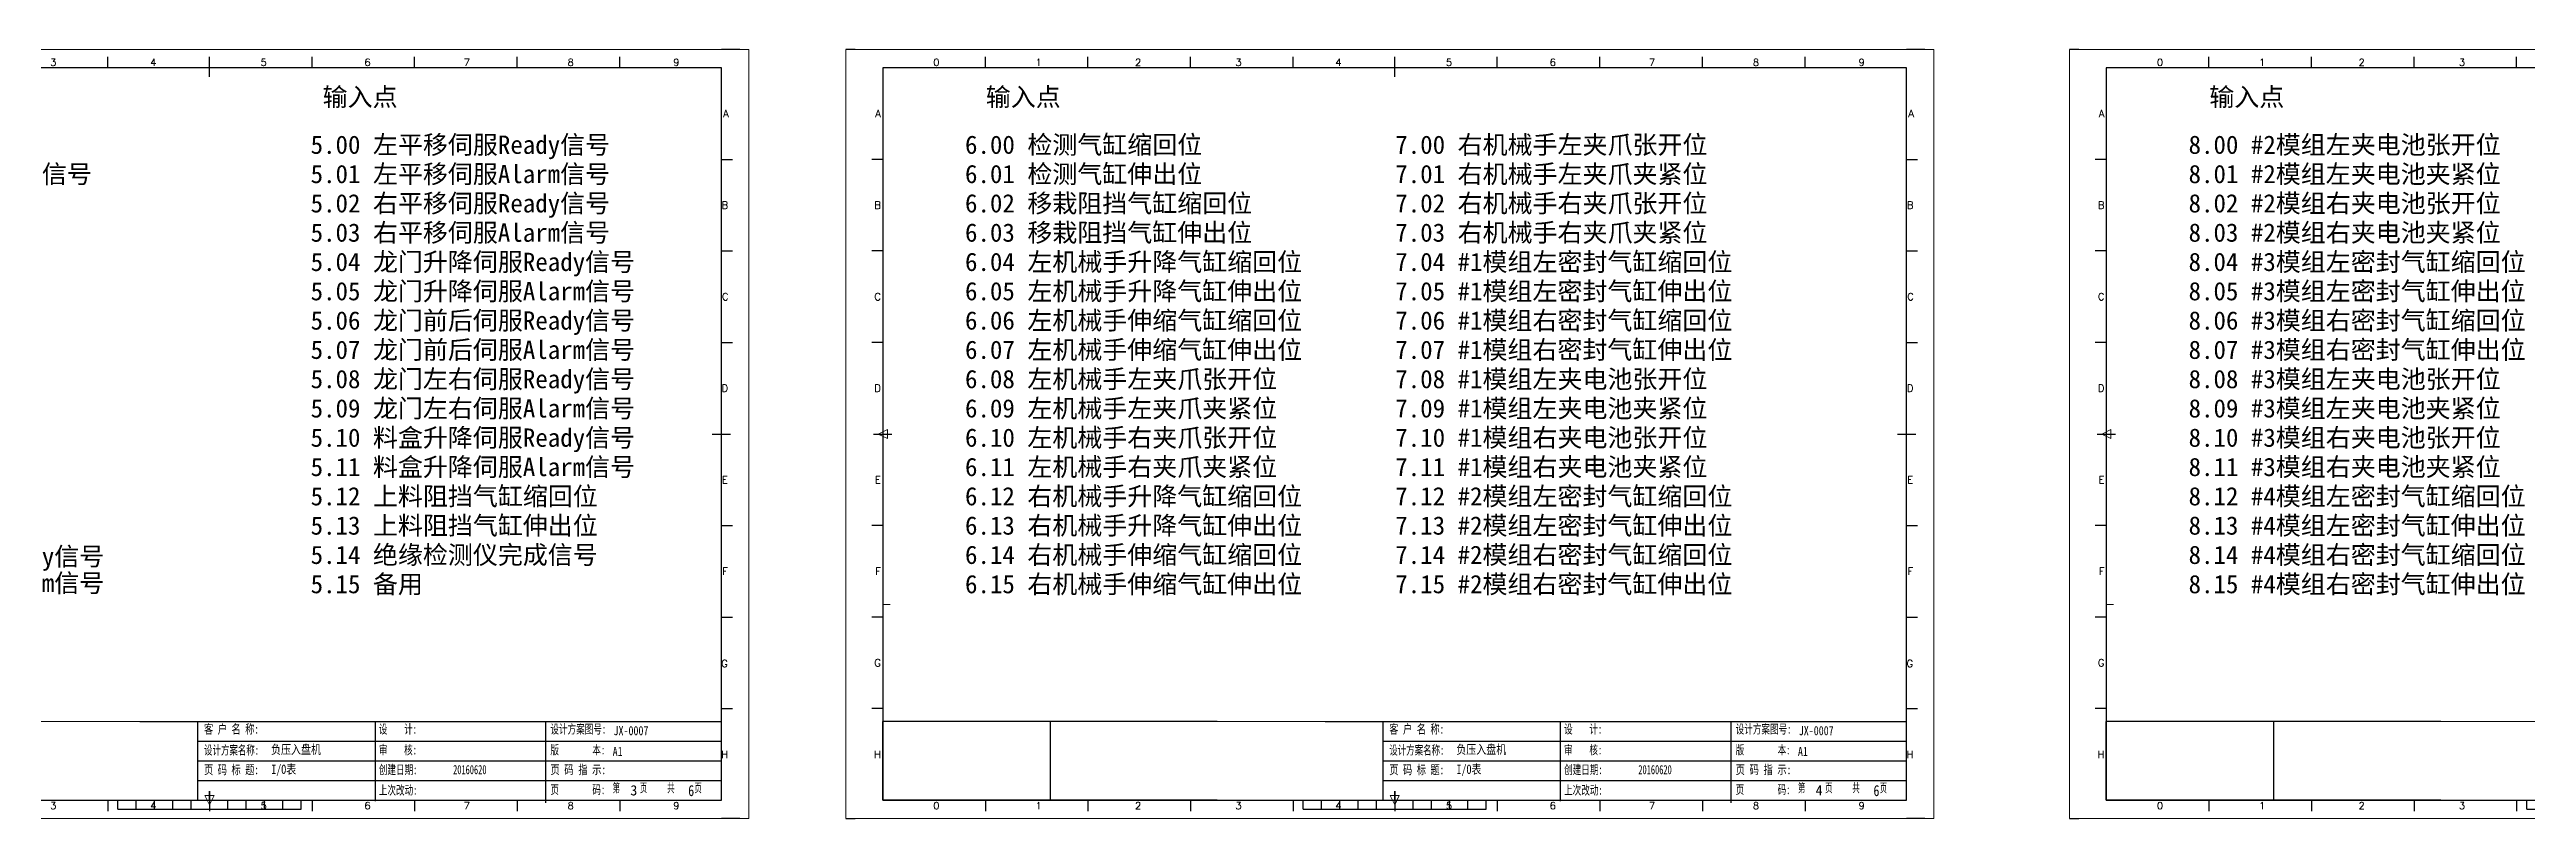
# Model space of a CAD drawing. Extents: x 2368 to 9674, y -1476 to 1321.
# Drawn here: x 3614 to 4290, y 529 to 739 of the extents above; entities that cross this region are included whole.
import ezdxf
from ezdxf.enums import TextEntityAlignment as Align

# ---------------------------------------------------------------- set-up
doc = ezdxf.new("R2010")
doc.units = 0
doc.header["$MEASUREMENT"] = 0
doc.layers.add('AE_BOR', color=1, linetype='Continuous')
doc.layers.add('MISC', color=2, linetype='Continuous')
doc.styles.add('Standard0.67', font='', dxfattribs={"width": 0.67})
doc.styles.add('Standard_0.8', font='', dxfattribs={"width": 0.8})
doc.styles.add('WD', font='romans.shx', dxfattribs={"bigfont": 'gbcbig.shx'})
doc.styles.add('样式 0', font='')
doc.styles.get('Standard0.67').set_extended_font_data('FangSong_GB2312')
doc.styles.get('Standard_0.8').set_extended_font_data('FangSong_GB2312')
doc.styles.get('样式 0').set_extended_font_data('KaiTi_GB2312')

# ---------------------------------------------------------------- blocks, each defined once
blk = doc.blocks.new('gb_a2_a')
for p, q in [((584, 410), (25, 410)), ((25, 410), (25, 10)), ((584, 10), (584, 410)), ((25, 10), (584, 10))]:
    blk.add_line(p, q)
at = {"lineweight": 9, "ltscale": 0.1}
blk.add_line((25, 116.9), (29, 116.9), dxfattribs=at)
at = {"layer": 'AE_BOR', "lineweight": 30}
for p, q in [((10, 420), (4.9, 420)), ((594, 420), (584, 420)), ((4.9, 0), (10, 0)), ((594, 0), (584, 0))]:
    blk.add_line(p, q, dxfattribs=at)
at = {"layer": 'AE_BOR', "color": 1, "lineweight": 15}
for p, q in [((4.9, 420), (598.9, 420)), ((4.9, 0), (4.9, 420)), ((598.9, 420), (598.9, 0)), ((22.5, 210), (27.5, 212.5)), ((27.5, 207.5), (22.5, 210)), ((27.5, 212.5), (27.5, 207.5)), ((598.9, 0), (4.9, 0)), ((304.5, 7.5), (302, 12.5)), ((302, 12.5), (307, 12.5)), ((307, 12.5), (304.5, 7.5))]:
    blk.add_line(p, q, dxfattribs=at)
at = {"layer": 'AE_BOR'}
for p, q in [((81, 410), (81, 416)), ((137, 410), (137, 416)), ((193, 410), (193, 416)), ((249, 410), (249, 416)), ((304.5, 410), (304.5, 416)), ((360.5, 410), (360.5, 416)), ((416.5, 410), (416.5, 416)), ((472.5, 410), (472.5, 416)), ((528.5, 410), (528.5, 416)), ((25, 360), (19, 360)), ((584, 360), (590, 360)), ((25, 310), (19, 310)), ((584, 310), (590, 310)), ((25, 260), (19, 260)), ((584, 260), (590, 260)), ((25, 160), (19, 160)), ((584, 160), (590, 160)), ((25, 110), (19, 110)), ((584, 110), (590, 110)), ((25, 60), (19, 60)), ((584, 60), (590, 60)), ((81, 10), (81, 4)), ((137, 10), (137, 4)), ((193, 10), (193, 4)), ((249, 10), (249, 4)), ((304.5, 10), (304.5, 4)), ((360.5, 10), (360.5, 4)), ((416.5, 10), (416.5, 4)), ((472.5, 10), (472.5, 4)), ((528.5, 10), (528.5, 4))]:
    blk.add_line(p, q, dxfattribs=at)
at = {"layer": 'AE_BOR', "color": 2, "lineweight": 30}
for p, q in [((304.5, 405), (304.5, 415)), ((20, 210), (30, 210)), ((579, 210), (589, 210)), ((304.5, 10), (304.5, 15)), ((304.5, 15), (304.5, 5)), ((254.5, 5), (254.5, 10)), ((254.5, 5), (354.5, 5)), ((264.5, 5), (264.5, 10)), ((274.5, 5), (274.5, 10)), ((284.5, 5), (284.5, 10)), ((294.5, 5), (294.5, 10)), ((304.5, 10), (304.5, 5)), ((314.5, 5), (314.5, 10)), ((324.5, 5), (324.5, 10)), ((334.5, 5), (334.5, 10)), ((344.5, 5), (344.5, 10)), ((354.5, 5), (354.5, 10))]:
    blk.add_line(p, q, dxfattribs=at)
at = {"layer": 'AE_BOR', "style": 'WD'}
for s, p in [('0', (54.3, 411)), ('1', (110.1, 411)), ('2', (164.4, 411)), ('3', (219.2, 411)), ('4', (273.8, 411)), ('5', (334.1, 411)), ('6', (390.8, 411)), ('7', (445, 411)), ('8', (501.7, 411)), ('9', (559.4, 411)), ('0', (54.3, 5)), ('1', (110.1, 5)), ('2', (164.4, 5)), ('3', (219.2, 5)), ('4', (273.8, 5)), ('5', (334.1, 5)), ('6', (390.8, 5)), ('7', (445, 5)), ('8', (501.7, 5)), ('9', (559.4, 5))]:
    blk.add_text(s, height=4, dxfattribs=at).set_placement(p, align=Align.CENTER)
for s, p in [('A', (24, 385)), ('A', (588, 385)), ('B', (24, 335)), ('B', (587.7, 335)), ('C', (24, 285)), ('C', (587.9, 285)), ('D', (24, 235)), ('D', (587.7, 235)), ('E', (24, 185)), ('E', (587.5, 185)), ('F', (24, 135)), ('F', (587.5, 135)), ('F', (587.5, 135)), ('G', (24, 85)), ('G', (587.5, 84.6)), ('H', (24, 35)), ('H', (587.7, 35))]:
    blk.add_text(s, height=4, dxfattribs=at).set_placement(p, align=Align.MIDDLE_RIGHT)

msp = doc.modelspace()

# ---------------------------------------------------------------- linework, layer by layer
at = {"lineweight": 9, "ltscale": 0.1}
for p, q in [((3608.82765, 555.44158), (3638.28928, 555.44158)), ((3932.37553, 555.44158), (3961.83717, 555.44158)), ((4266.37855, 555.44158), (4295.84019, 555.44158)), ((3608.82765, 533.99549), (3638.28928, 533.99549)), ((3636.93193, 533.99549), (3636.93193, 533.99549)), ((3636.93193, 533.99549), (3636.93193, 533.99549)), ((3932.37553, 533.99549), (3961.83717, 533.99549)), ((3960.47982, 533.99549), (3960.47982, 533.99549)), ((3960.47982, 533.99549), (3960.47982, 533.99549)), ((4266.37855, 533.99549), (4295.84019, 533.99549))]:
    msp.add_line(p, q, dxfattribs=at)
at = {"color": 0, "ltscale": 2}
for p, q in [((3638.28928, 555.44158), (3797.02271, 555.44158)), ((3653.98775, 555.44158), (3653.98775, 533.99549)), ((3702.55361, 533.73105), (3702.55361, 555.44158)), ((3749.1338, 533.23759), (3749.1338, 555.44158)), ((3797.02271, 533.99549), (3797.02271, 555.44158)), ((3841.07059, 533.99549), (3841.07059, 555.44158)), ((3932.37553, 555.44158), (3841.07059, 555.44158)), ((3961.83717, 555.44158), (4120.57059, 555.44158)), ((3977.53563, 555.44158), (3977.53563, 533.99549)), ((4026.1015, 533.73105), (4026.1015, 555.44158)), ((4072.68168, 533.23759), (4072.68168, 555.44158)), ((4120.57059, 533.99549), (4120.57059, 555.44158)), ((4175.07361, 533.99549), (4175.07361, 555.44158)), ((4266.37855, 555.44158), (4175.07361, 555.44158)), ((3767.02487, 539.35701), (3797.02271, 539.35701)), ((4090.57276, 539.35701), (4120.57059, 539.35701)), ((3767.02487, 533.99549), (3797.02271, 533.99549)), ((3932.37553, 533.99549), (3841.07059, 533.99549)), ((4090.57276, 533.99549), (4120.57059, 533.99549)), ((4266.37855, 533.99549), (4175.07361, 533.99549))]:
    msp.add_line(p, q, dxfattribs=at)
at = {"color": 0}
for p, q in [((3886.72306, 555.44158), (3886.72306, 533.99549)), ((4220.72608, 555.44158), (4220.72608, 533.99549))]:
    msp.add_line(p, q, dxfattribs=at)
for p, q in [((3653.98775, 550.08006), (3698.23928, 550.08006)), ((3698.23928, 550.08006), (3767.02487, 550.08006)), ((3767.02487, 550.08006), (3797.02271, 550.08006)), ((3977.53563, 550.08006), (4021.78717, 550.08006)), ((4021.78717, 550.08006), (4090.57276, 550.08006)), ((4090.57276, 550.08006), (4120.57059, 550.08006)), ((3653.98775, 544.71854), (3698.23928, 544.71854)), ((3698.23928, 544.71854), (3767.02487, 544.71854)), ((3767.02487, 544.71854), (3797.02271, 544.71854)), ((3977.53563, 544.71854), (4021.78717, 544.71854)), ((4021.78717, 544.71854), (4090.57276, 544.71854)), ((4090.57276, 544.71854), (4120.57059, 544.71854)), ((3653.98775, 539.35701), (3698.23928, 539.35701)), ((3698.23928, 539.35701), (3767.02487, 539.35701)), ((3977.53563, 539.35701), (4021.78717, 539.35701)), ((4021.78717, 539.35701), (4090.57276, 539.35701)), ((3638.28928, 533.99549), (3698.23928, 533.99549)), ((3638.28928, 533.99549), (3698.23928, 533.99549)), ((3698.23928, 533.99549), (3767.02487, 533.99549)), ((3961.83717, 533.99549), (4021.78717, 533.99549)), ((3961.83717, 533.99549), (4021.78717, 533.99549)), ((4021.78717, 533.99549), (4090.57276, 533.99549))]:
    msp.add_line(p, q)

# ---------------------------------------------------------------- block references
at = {"xscale": 0.5, "yscale": 0.5, "zscale": 0.5}
for p in [(3505.02271, 528.99549), (3828.57059, 528.99549), (4162.57361, 528.99549)]:
    msp.add_blockref('gb_a2_a', p, dxfattribs=at)

# ---------------------------------------------------------------- texts
at = {"lineweight": 0, "char_height": 5, "attachment_point": 1}
for s, insert, width in [('{\\fSimSun|b0|i0|c134|p2;输入点}', (3688.16134, 728.5415), 83.4808632), ('{\\fSimSun|b0|i0|c134|p2;输入点 }', (3869.18806, 728.5415), 83.4808632), ('{\\fSimSun|b0|i0|c134|p2;输入点 }', (4203.19108, 728.5415), 83.4808632), ('{\\fSimSun|b0|i0|c134|p2;5.00 \\C3;左平移伺服Ready信号}', (3684.88641, 715.50226), 109.6788936), ('{\\fSimSun|b0|i0|c134|p2;6.00 \\C3;检测气缸缩回位}', (3863.52432, 715.50226), 108.2457857), ('{\\fSimSun|b0|i0|c134|p2;7.00 \\C3;右机械手左夹爪张开位}', (3980.97504, 715.50226), 108.2457857), ('{\\fSimSun|b0|i0|c134|p2;\\C0;8.00 \\C3;#2模组左夹电池张开位}', (4197.52734, 715.50226), 108.2457857), ('{\\fSimSun|b0|i0|c134|p2;4.01 \\C3;#4检漏仪测试完成信号}', (3539.97644, 707.50226), 134.3878538), ('{\\fSimSun|b0|i0|c134|p2;5.01 \\C3;左平移伺服Alarm信号}', (3684.88641, 707.50226), 97.2138646), ('{\\fSimSun|b0|i0|c134|p2;\\C0;6.01 \\C3;检测气缸伸出位}', (3863.52432, 707.50226), 121.2325334), ('{\\fSimSun|b0|i0|c134|p2;7.01 \\C3;右机械手左夹爪夹紧位}', (3980.97504, 707.50226), 121.2325334), ('{\\fSimSun|b0|i0|c134|p2;8.01 \\C3;#2模组左夹电池夹紧位}', (4197.52734, 707.50226), 121.2325334), ('{\\fSimSun|b0|i0|c134|p2;\\C0;5.02 \\C3;右平移伺服Ready信号}', (3684.88641, 699.50226), 97.8414093), ('{\\fSimSun|b0|i0|c134|p2;6.02 \\C3;移栽阻挡气缸缩回位}', (3863.52432, 699.50226), 127.4814418), ('{\\fSimSun|b0|i0|c134|p2;7.02 \\C3;右机械手右夹爪张开位}', (3980.97504, 699.50226), 127.4814418), ('{\\fSimSun|b0|i0|c134|p2;\\C0;8.02 \\C3;#2模组右夹电池张开位}', (4197.52734, 699.50226), 127.4814418), ('{\\fSimSun|b0|i0|c134|p2;5.03 \\C3;右平移伺服Alarm信号}', (3684.88641, 691.50226), 96.3402141), ('{\\fSimSun|b0|i0|c134|p2;\\C0;6.03 \\C3;移栽阻挡气缸伸出位}', (3863.52432, 691.50226), 107.4536399), ('{\\fSimSun|b0|i0|c134|p2;7.03 \\C3;右机械手右夹爪夹紧位}', (3980.97504, 691.50226), 107.4536399), ('{\\fSimSun|b0|i0|c134|p2;\\C0;8.03 \\C3;#2模组右夹电池夹紧位}', (4197.52734, 691.50226), 107.4536399), ('{\\fSimSun|b0|i0|c134|p2;5.04 \\C3;龙门升降伺服Ready信号}', (3684.88641, 683.50226), 96.5904041), ('{\\fSimSun|b0|i0|c134|p2;6.04 \\C3;左机械手升降气缸缩回位}', (3863.52432, 683.50226), 120.0187255), ('{\\fSimSun|b0|i0|c134|p2;7.04 \\C3;#1模组左密封气缸缩回位}', (3980.97504, 683.50226), 120.0187255), ('{\\fSimSun|b0|i0|c134|p2;8.04 \\C3;#3模组左密封气缸缩回位}', (4197.52734, 683.50226), 120.0187255), ('{\\fSimSun|b0|i0|c134|p2;5.05 \\C3;龙门升降伺服Alarm信号}', (3684.88641, 675.50226), 110.8537377), ('{\\fSimSun|b0|i0|c134|p2;6.05 \\C3;左机械手升降气缸伸出位}', (3863.52432, 675.50226), 106.6932961), ('{\\fSimSun|b0|i0|c134|p2;7.05 \\C3;#1模组左密封气缸伸出位}', (3980.97504, 675.50226), 106.6932961), ('{\\fSimSun|b0|i0|c134|p2;8.05 \\C3;#3模组左密封气缸伸出位}', (4197.52734, 675.50226), 106.6932961), ('{\\fSimSun|b0|i0|c134|p2;5.06 \\C3;龙门前后伺服Ready信号}', (3684.88641, 667.50226), 115.2902211), ('{\\fSimSun|b0|i0|c134|p2;6.06 \\C3;左机械手伸缩气缸缩回位}', (3863.52432, 667.50226), 100.6913824), ('{\\fSimSun|b0|i0|c134|p2;\\C0;7.06 \\C3;#1模组右密封气缸缩回位}', (3980.97504, 667.50226), 100.6913824), ('{\\fSimSun|b0|i0|c134|p2;8.06 \\C3;#3模组右密封气缸缩回位}', (4197.52734, 667.50226), 100.6913824), ('{\\fSimSun|b0|i0|c134|p2;\\C0;5.07 \\C3;龙门前后伺服Alarm信号}', (3684.88641, 659.50226), 108.1556197), ('{\\fSimSun|b0|i0|c134|p2;\\C0;6.07 \\C3;左机械手伸缩气缸伸出位}', (3863.52432, 659.50226), 100.4413051), ('{\\fSimSun|b0|i0|c134|p2;\\C0;7.07 \\C3;#1模组右密封气缸伸出位}', (3980.97504, 659.50226), 100.4413051), ('{\\fSimSun|b0|i0|c134|p2;8\\C0;.07 \\C3;#3模组右密封气缸伸出位}', (4197.52734, 659.50226), 100.4413051), ('{\\fSimSun|b0|i0|c134|p2;5.08 \\C3;龙门左右伺服Ready信号}', (3684.88641, 651.50226), 107.0873756), ('{\\fSimSun|b0|i0|c134|p2;\\C0;6.08 \\C3;左机械手左夹爪张开位}', (3863.52432, 651.50226), 102.9456363), ('{\\fSimSun|b0|i0|c134|p2;7.08 \\C3;#1模组左夹电池张开位}', (3980.97504, 651.50226), 102.9456363), ('{\\fSimSun|b0|i0|c134|p2;8.08 \\C3;#3模组左夹电池张开位}', (4197.52734, 651.50226), 102.9456363), ('{\\fSimSun|b0|i0|c134|p2;5.09 \\C3;龙门左右伺服Alarm信号}', (3684.88641, 643.50226), 111.7295767), ('{\\fSimSun|b0|i0|c134|p2;6.09 \\C3;左机械手左夹爪夹紧位}', (3863.52432, 643.50226), 102.6955589), ('{\\fSimSun|b0|i0|c134|p2;7.09 \\C3;#1模组左夹电池夹紧位}', (3980.97504, 643.50226), 102.6955589), ('{\\fSimSun|b0|i0|c134|p2;8.09 \\C3;#3模组左夹电池夹紧位}', (4197.52734, 643.50226), 102.6955589), ('{\\fSimSun|b0|i0|c134|p2;5.10 \\C3;料盒升降伺服Ready信号}', (3684.88641, 635.50226), 120.8592249), ('{\\fSimSun|b0|i0|c134|p2;6.10 \\C3;左机械手右夹爪张开位}', (3863.52432, 635.50226), 105.6965158), ('{\\fSimSun|b0|i0|c134|p2;7.10 \\C3;#1模组右夹电池张开位}', (3980.97504, 635.50226), 105.6965158), ('{\\fSimSun|b0|i0|c134|p2;8.10 \\C3;#3模组右夹电池张开位}', (4197.52734, 635.50226), 105.6965158), ('{\\fSimSun|b0|i0|c134|p2;5.11 \\C3;料盒升降伺服Alarm信号}', (3684.88641, 627.50226), 109.3219369), ('{\\fSimSun|b0|i0|c134|p2;6.11 \\C3;左机械手右夹爪夹紧位}', (3863.52432, 627.50226), 108.15724), ('{\\fSimSun|b0|i0|c134|p2;7.11 \\C3;#1模组右夹电池夹紧位}', (3980.97504, 627.50226), 102.2004458), ('{\\fSimSun|b0|i0|c134|p2;\\C0;8.11 \\C3;#3模组右夹电池夹紧位}', (4197.52734, 627.50226), 102.2004458), ('{\\fSimSun|b0|i0|c134|p2;\\C0;5.12 \\C3;上料阻挡气缸缩回位}', (3684.88641, 619.50226), 110.5839555), ('{\\fSimSun|b0|i0|c134|p2;6.12 \\C3;右机械手升降气缸缩回位}', (3863.52432, 619.50226), 102.7006062), ('{\\fSimSun|b0|i0|c134|p2;7.12 \\C3;#2模组左密封气缸缩回位}', (3980.97504, 619.50226), 102.7006062), ('{\\fSimSun|b0|i0|c134|p2;8.12 \\C3;#4模组左密封气缸缩回位}', (4197.52734, 619.50226), 102.7006062), ('{\\fSimSun|b0|i0|c134|p2;5.13 \\C3;上料阻挡气缸伸出位}', (3684.88641, 611.50226), 111.5306777), ('{\\fSimSun|b0|i0|c134|p2;6.13 \\C3;右机械手升降气缸伸出位}', (3863.52432, 611.50226), 100.9500476), ('{\\fSimSun|b0|i0|c134|p2;7.13 \\C3;#2模组左密封气缸伸出位}', (3980.97504, 611.50226), 100.9500476), ('{\\fSimSun|b0|i0|c134|p2;\\C0;8.13 \\C3;#4模组左密封气缸伸出位}', (4197.52734, 611.50226), 100.9500476), ('{\\fSimSun|b0|i0|c134|p2;4.14 \\C3;上料移栽伺服Ready信号}', (3539.97644, 603.08084), 102.2200317), ('{\\fSimSun|b0|i0|c134|p2;5.14 \\C3;绝缘检测仪完成信号}', (3684.88641, 603.50226), 115.3266297), ('{\\fSimSun|b0|i0|c134|p2;6.14 \\C3;右机械手伸缩气缸缩回位}', (3863.52432, 603.50226), 102.9506836), ('{\\fSimSun|b0|i0|c134|p2;\\C0;7.14 \\C3;#2模组右密封气缸缩回位}', (3980.97504, 603.50226), 102.9506836), ('{\\fSimSun|b0|i0|c134|p2;8.14 \\C3;#4模组右密封气缸缩回位}', (4197.52734, 603.50226), 102.9506836), ('{\\fSimSun|b0|i0|c134|p2;4.15 \\C3;上料移栽伺服Alarm信号}', (3539.97644, 595.80663), 102.9733585), ('{\\fSimSun|b0|i0|c134|p2;\\C0;5.15 \\C6;备用}', (3684.88641, 595.50226), 108.9179837), ('{\\fSimSun|b0|i0|c134|p2;6.15 \\C3;右机械手伸缩气缸伸出位}', (3863.52432, 595.50226), 100.6999702), ('{\\fSimSun|b0|i0|c134|p2;\\C0;7.15 \\C3;#2模组右密封气缸伸出位}', (3980.97504, 595.50226), 100.6999702), ('{\\fSimSun|b0|i0|c134|p2;\\C0;8.15 \\C3;#4模组右密封气缸伸出位}', (4197.52734, 595.50226), 100.6999702)]:
    msp.add_mtext(s, dxfattribs=dict(at, insert=insert, width=width))
at = {"color": 0, "ltscale": 2, "attachment_point": 1}
for s, insert, char_height, width, style in [('{\\fSimSun|b0|i0|c134|p2;\\W0.72;客 户 名 称:}', (3655.79126, 554.67318), 2.5, 16.2476781, 'Standard0.67'), ('{\\fSimSun|b0|i0|c134|p2;设    计:}', (3703.50557, 554.67318), 2.5, 12.0312135, 'Standard0.67'), ('{\\fSimSun|b0|i0|c134|p2;设计方案图号:}', (3750.33845, 554.67318), 2.5, 15.1643965, 'Standard0.67'), ('{\\fSimSun|b0|i0|c134|p2;\\W0.72;客 户 名 称:}', (3979.33914, 554.67318), 2.5, 16.2476781, 'Standard0.67'), ('{\\fSimSun|b0|i0|c134|p2;设    计:}', (4027.05345, 554.67318), 2.5, 12.0312135, 'Standard0.67'), ('{\\fSimSun|b0|i0|c134|p2;设计方案图号:}', (4073.88634, 554.67318), 2.5, 15.1643965, 'Standard0.67'), ('{\\fSimSun|b0|i0|c134|p2;\\W0.66;设计方案名称:}', (3655.79126, 548.94457), 2.5, 15.1234231, 'Standard0.67'), ('{\\fSimSun|b0|i0|c134|p2;负压入盘机}', (3674.07833, 549.11136), 2.5, 33.907767, 'Standard_0.8'), ('{\\fSimSun|b0|i0|c134|p2;审    核:}', (3703.50557, 548.99982), 2.5, 12.0312135, 'Standard0.67'), ('{\\fSimSun|b0|i0|c134|p2;版        本:}', (3750.33845, 548.99982), 2.5, 16.8497761, 'Standard0.67'), ('{\\fSimSun|b0|i0|c134|p2;A1}', (3767.33719, 548.55939), 2.5, 33.907767, 'Standard_0.8'), ('{\\f@SimSun|b0|i0|c134|p2;JX-0007}', (3767.57707, 554.23282), 2.5, 33.907767, 'Standard_0.8'), ('{\\fSimSun|b0|i0|c134|p2;\\W0.66;设计方案名称:}', (3979.33914, 548.94457), 2.5, 15.1234231, 'Standard0.67'), ('{\\fSimSun|b0|i0|c134|p2;负压入盘机}', (3997.62621, 549.11136), 2.5, 33.907767, 'Standard_0.8'), ('{\\fSimSun|b0|i0|c134|p2;审    核:}', (4027.05345, 548.99982), 2.5, 12.0312135, 'Standard0.67'), ('{\\fSimSun|b0|i0|c134|p2;版        本:}', (4073.88634, 548.99982), 2.5, 16.8497761, 'Standard0.67'), ('{\\fSimSun|b0|i0|c134|p2;A1}', (4090.88507, 548.55939), 2.5, 33.907767, 'Standard_0.8'), ('{\\f@SimSun|b0|i0|c134|p2;JX-0007}', (4091.12495, 554.23282), 2.5, 33.907767, 'Standard_0.8'), ('{\\fSimSun|b0|i0|c134|p2;\\W0.72;页 码 标 题:}', (3655.79126, 543.57633), 2.5, 15.1234231, 'Standard0.67'), ('{\\fSimSun|b0|i0|c134|p2;创建日期:}', (3703.50557, 543.59258), 2.5, 12.0312135, 'Standard0.67'), ('{\\fSimSun|b0|i0|c134|p2;20160620}', (3723.78278, 543.59258), 2.5, 12.0312135, 'Standard0.67'), ('{\\fSimSun|b0|i0|c134|p2;\\W0.73;页 码 指 示:}', (3750.33845, 543.59258), 2.5, 16.1994502, 'Standard0.67'), ('{\\fSimSun|b0|i0|c134|p2;\\W0.72;页 码 标 题:}', (3979.33914, 543.57633), 2.5, 15.1234231, 'Standard0.67'), ('{\\fSimSun|b0|i0|c134|p2;创建日期:}', (4027.05345, 543.59258), 2.5, 12.0312135, 'Standard0.67'), ('{\\fSimSun|b0|i0|c134|p2;20160620}', (4047.33067, 543.59258), 2.5, 12.0312135, 'Standard0.67'), ('{\\fSimSun|b0|i0|c134|p2;\\W0.73;页 码 指 示:}', (4073.88634, 543.59258), 2.5, 16.1994502, 'Standard0.67'), ('{\\fSimSun|b0|i0|c134|p2;上次改动:}', (3703.50557, 538.00205), 2.5, 12.0312135, 'Standard0.67'), ('{\\fSimSun|b0|i0|c134|p2;页        码:}', (3750.33845, 538.15185), 2.5, 15.7257887, 'Standard0.67'), ('{\\Fromans,gbcbig|c134;第}    {\\Fromans,gbcbig|c134;页}    {\\Fromans,gbcbig|c134;共}    {\\Fromans,gbcbig|c134;页}', (3767.33506, 538.39731), 2.5, 33.907767, 'Standard_0.8'), ('{\\fSimSun|b0|i0|c134|p2;6}', (3787.95974, 538.11679), 3, 3.7663883, 'Standard_0.8'), ('{\\fSimSun|b0|i0|c134|p2;上次改动:}', (4027.05345, 538.00205), 2.5, 12.0312135, 'Standard0.67'), ('{\\fSimSun|b0|i0|c134|p2;页        码:}', (4073.88634, 538.15185), 2.5, 15.7257887, 'Standard0.67'), ('{\\Fromans,gbcbig|c134;第}    {\\Fromans,gbcbig|c134;页}    {\\Fromans,gbcbig|c134;共}    {\\Fromans,gbcbig|c134;页}', (4090.88295, 538.39731), 2.5, 33.907767, 'Standard_0.8'), ('{\\fSimSun|b0|i0|c134|p2;6}', (4111.50762, 538.11679), 3, 3.7663883, 'Standard_0.8')]:
    msp.add_mtext(s, dxfattribs=dict(at, insert=insert, char_height=char_height, width=width, style=style))
at = {"layer": 'MISC', "color": 0, "attachment_point": 1}
for s, insert, char_height, width, style in [('{\\fSimSun|b0|i0|c134|p2;I/O表}', (3674.14769, 543.67843), 2.5, 24.1794102, 'Standard_0.8'), ('{\\fSimSun|b0|i0|c134|p2;I/O表}', (3997.69557, 543.67843), 2.5, 24.1794102, 'Standard_0.8'), ('3', (3772.16865, 538.09221), 2.8, 3.0699683, '样式 0'), ('4', (4095.71653, 538.09221), 2.8, 3.0699683, '样式 0')]:
    msp.add_mtext(s, dxfattribs=dict(at, insert=insert, char_height=char_height, width=width, style=style))

doc.saveas('drawing.dxf')
